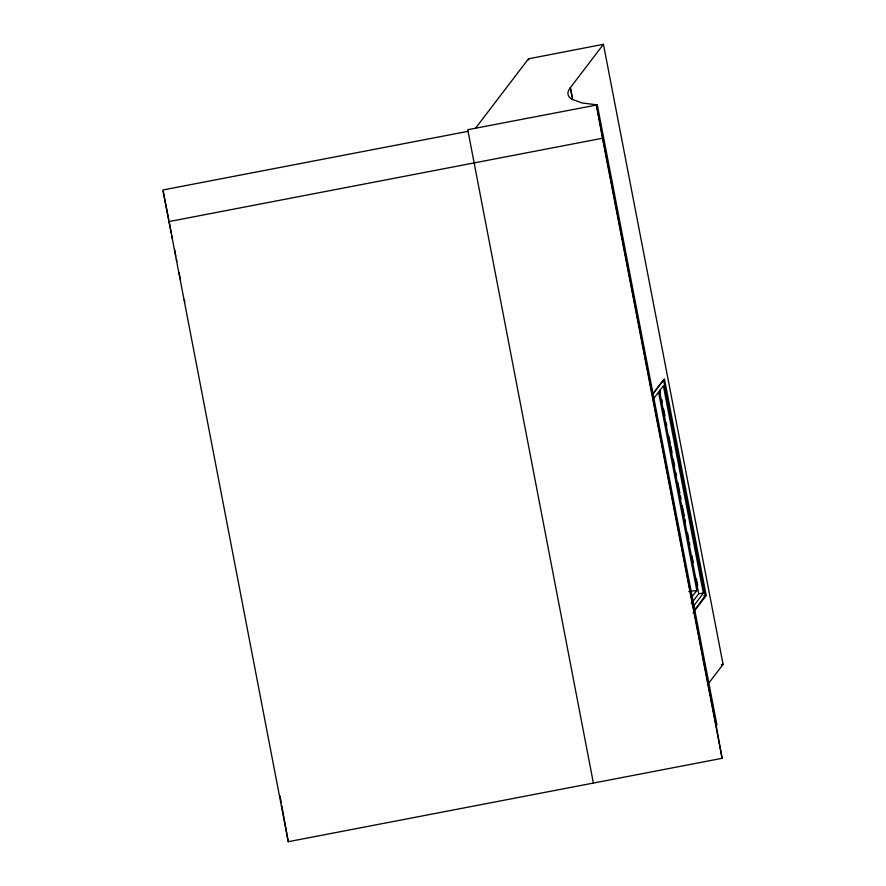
<?xml version="1.0" encoding="UTF-8"?>
<svg xmlns="http://www.w3.org/2000/svg" width="886" height="886" viewBox="0 0 886 886"><rect width="100%" height="100%" fill="white"/><g stroke="black" fill="none" stroke-linecap="round" stroke-linejoin="round"><path stroke-width="1.33" d="M652.738 394.071L663.492 379.884L705.178 595.935L694.513 610M653.392 399.01L663.37 385.853L703.362 593.166L692.542 607.442M691.855 596.998L696.806 590.464L658.597 392.42M691.224 603.632L698.722 593.753L703.362 593.166M475.549 128.204L528.499 58.819L603.432 44.3L723.076 664.356L709.022 682.785M603.432 44.3L570.374 87.659A93.407 22.438 -10.9 0 0 571.902 99.232L582.047 102.953L597.297 104.891L716.929 724.947L716.087 725.113L596.444 105.046M653.093 393.816L664.434 378.953L706.22 595.503L692.996 612.857M721.403 664.688L723.076 664.356M597.297 104.891L467.753 129.71L593.387 783.058M468.041 131.327L162.924 189.969L288.26 841.7L722.112 758.316L716.076 725.036M168.617 221.644L602.469 138.249L596.433 104.98M688.81 591.483L696.806 590.464M703.75 595.824L706.22 595.503M163.19 191.454L168.683 219.551M169.215 222.253L171.33 233.096M171.862 235.798L172.382 238.511M174.509 249.354L175.827 256.12M176.358 258.834L176.89 261.547M179.005 272.379L180.334 279.156M184.299 299.479L184.831 302.181M659.981 390.073L660.513 392.797M661.82 399.586L662.34 402.31M663.658 409.099L664.965 415.888M666.272 422.688L666.804 425.402M668.897 436.277L670.215 443.066M670.735 445.791L672.042 452.58M673.36 459.369L674.667 466.169M675.974 472.958L676.505 475.682M677.812 482.471L679.905 493.347M680.437 496.06L680.957 498.774M682.264 505.574L684.369 516.438M684.889 519.163L685.421 521.876M687.514 532.752L688.821 539.541M689.352 542.265L689.873 544.979M691.966 555.843L693.284 562.643M696.429 578.946L697.736 585.746M659.505 390.516L698.722 593.753M602.469 138.249L722.112 758.316M570.695 89.42L571.37 92.886M572.655 99.631L570.351 87.692L570.584 88.833M528.499 58.819L528.72 59.982M571.481 93.462L572.135 96.951M280.009 795.827L281.239 802.638M281.726 805.363L288.26 841.7"/></g></svg>
